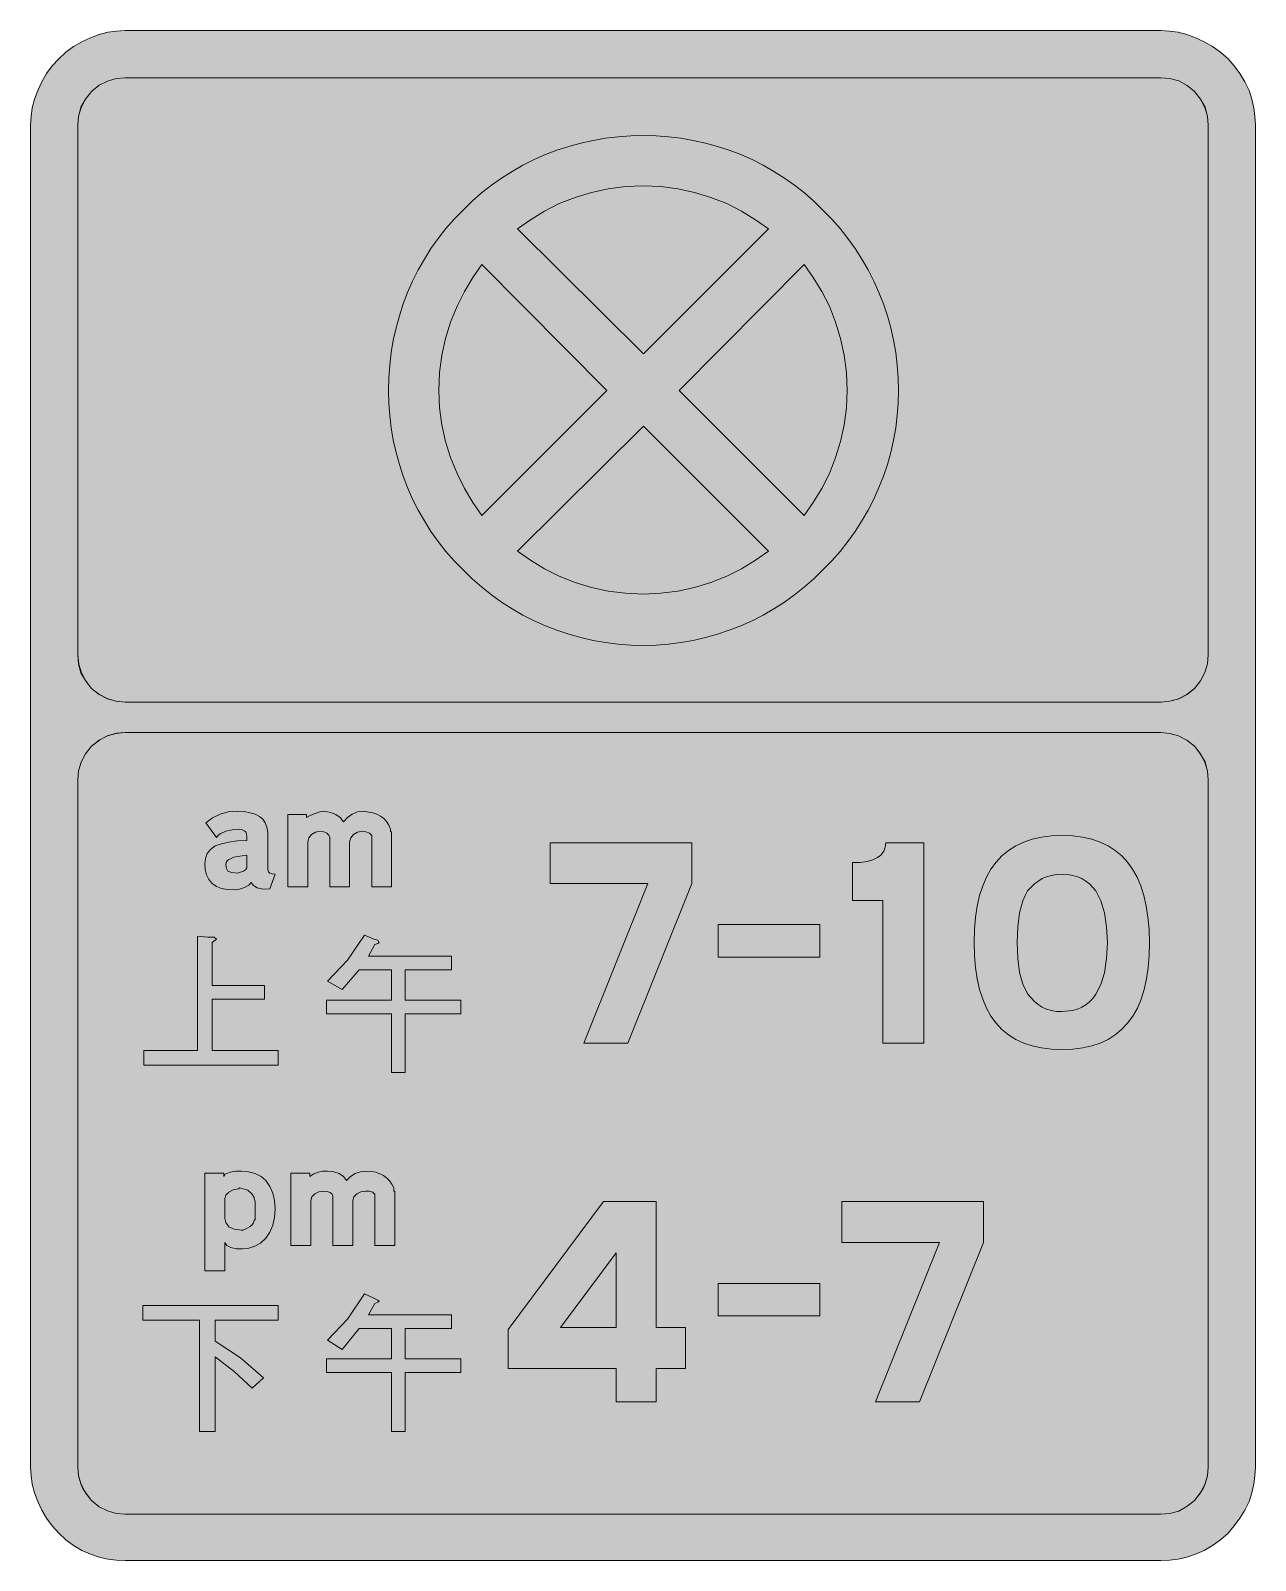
# Model space of a CAD drawing. Header units: metres. Extents: x 180 to 390, y 5 to 267.
import ezdxf

# ---------------------------------------------------------------- set-up
doc = ezdxf.new("R2010")
doc.units = ezdxf.units.M
doc.layers.add('FILL_BLACK_000000', color=7, linetype='Continuous', true_color=0x000000)
doc.layers.add('FILL_PINK_E1E1E1', color=7, linetype='Continuous', true_color=0xe1e1e1)

msp = doc.modelspace()

# ---------------------------------------------------------------- hatches: boundary and pattern name
at = {"layer": 'FILL_BLACK_000000', "true_color": 0x000000}
h = msp.add_hatch(color=7, dxfattribs=at)
h.dxf.hatch_style = 1
h.paths.add_polyline_path([(378.13, 266.44), (379.62, 265.86), (381.1, 265.22), (382.54, 264.4), (383.92, 263.4), (385.2, 262.26), (386.24, 261.09), (387.2, 259.76), (388.06, 258.34), (388.8, 256.86), (389.27, 255.38), (389.61, 253.89), (389.81, 252.41), (389.88, 250.92), (389.88, 20.7), (389.81, 19.22), (389.61, 17.73), (389.27, 16.25), (388.8, 14.76), (388.06, 13.31), (387.2, 11.93), (386.24, 10.61), (385.2, 9.36), (383.92, 8.22), (382.54, 7.22), (381.1, 6.4), (379.62, 5.76), (378.13, 5.21), (376.65, 4.88), (375.16, 4.72), (373.68, 4.68), (196.02, 4.68), (194.53, 4.72), (193.05, 4.88), (191.56, 5.21), (190.08, 5.76), (188.6, 6.4), (187.18, 7.22), (185.85, 8.22), (184.68, 9.36), (183.54, 10.61), (182.54, 11.93), (181.72, 13.31), (181.08, 14.76), (180.5, 16.25), (180.11, 17.73), (179.89, 19.22), (179.82, 20.7), (179.82, 250.92), (179.89, 252.41), (180.11, 253.89), (180.5, 255.38), (181.08, 256.86), (181.72, 258.34), (182.54, 259.76), (183.54, 261.09), (184.68, 262.26), (185.85, 263.4), (187.18, 264.4), (188.6, 265.22), (190.08, 265.86), (191.56, 266.44), (193.05, 266.83), (194.53, 267.05), (196.02, 267.12), (373.68, 267.12), (375.16, 267.05), (376.65, 266.83), (378.13, 266.44)])
h.paths.add_polyline_path([(191.61, 145.4), (190.26, 144.36), (189.21, 143.06), (188.48, 141.62), (188.06, 140.11), (187.92, 138.6), (187.92, 20.7), (188.05, 19.26), (188.46, 17.82), (188.79, 17.04), (189.22, 16.31), (190.26, 14.94), (191.56, 13.89), (193, 13.16), (194.51, 12.74), (196.02, 12.6), (373.68, 12.6), (375.21, 12.74), (376.74, 13.14), (378.16, 13.97), (379.44, 14.94), (380.49, 16.25), (381.22, 17.69), (381.64, 19.19), (381.78, 20.7), (381.78, 138.6), (381.64, 140.06), (381.24, 141.66), (380.47, 143.01), (379.44, 144.36), (378.13, 145.41), (376.69, 146.14), (375.19, 146.56), (373.68, 146.7), (196.02, 146.7), (194.56, 146.57), (192.96, 146.16), (191.61, 145.4)], flags=16)
h.paths.add_polyline_path([(375.19, 152.06), (376.69, 152.48), (378.13, 153.21), (379.44, 154.26), (380.49, 155.57), (381.22, 157.01), (381.64, 158.51), (381.78, 160.02), (381.78, 250.92), (381.64, 252.43), (381.22, 253.94), (380.49, 255.38), (379.44, 256.68), (378.16, 257.72), (376.74, 258.48), (375.21, 258.89), (373.68, 259.02), (196.02, 259.02), (194.51, 258.88), (193, 258.46), (191.56, 257.73), (190.26, 256.68), (189.22, 255.33), (188.46, 253.98), (188.05, 252.38), (187.92, 250.92), (187.92, 160.02), (188.08, 158.44), (188.55, 156.94), (189.29, 155.54), (190.26, 154.26), (191.54, 153.29), (192.94, 152.55), (194.44, 152.08), (196.02, 151.92), (373.68, 151.92), (375.19, 152.06)], flags=16)
h = msp.add_hatch(color=7, dxfattribs=at)
h.dxf.hatch_style = 1
h.paths.add_polyline_path([(328.63, 203.22), (328.46, 201.08), (328.19, 198.96), (327.82, 196.85), (327.34, 194.77), (326.76, 192.71), (326.08, 190.69), (325.3, 188.71), (324.43, 186.76), (323.46, 184.86), (322.39, 183.01), (321.24, 181.21), (319.99, 179.46), (318.65, 177.78), (317.23, 176.15), (315.72, 174.6), (314.17, 173.09), (312.54, 171.67), (310.86, 170.33), (309.11, 169.08), (307.31, 167.93), (305.46, 166.86), (303.56, 165.89), (301.61, 165.02), (299.63, 164.24), (297.61, 163.56), (295.55, 162.98), (293.47, 162.5), (291.36, 162.13), (289.24, 161.86), (287.1, 161.69), (284.94, 161.64), (282.75, 161.69), (280.58, 161.86), (278.43, 162.13), (276.31, 162.5), (274.21, 162.98), (272.14, 163.56), (270.1, 164.24), (268.11, 165.02), (266.16, 165.89), (264.25, 166.86), (262.39, 167.93), (260.59, 169.08), (258.84, 170.33), (257.16, 171.67), (255.53, 173.09), (253.98, 174.6), (252.47, 176.15), (251.05, 177.78), (249.73, 179.46), (248.49, 181.21), (247.35, 183.01), (246.3, 184.86), (245.34, 186.76), (244.48, 188.71), (243.72, 190.69), (243.06, 192.71), (242.5, 194.77), (242.03, 196.85), (241.67, 198.96), (241.41, 201.08), (241.25, 203.22), (241.2, 205.38), (241.25, 207.57), (241.41, 209.74), (241.67, 211.89), (242.03, 214.01), (242.5, 216.11), (243.06, 218.18), (243.72, 220.22), (244.48, 222.21), (245.34, 224.16), (246.3, 226.07), (247.35, 227.93), (248.49, 229.73), (249.73, 231.48), (251.05, 233.16), (252.47, 234.79), (253.98, 236.34), (255.53, 237.85), (257.16, 239.27), (258.84, 240.59), (260.59, 241.83), (262.39, 242.97), (264.25, 244.02), (266.16, 244.98), (268.11, 245.84), (270.1, 246.6), (272.14, 247.26), (274.21, 247.82), (276.31, 248.29), (278.43, 248.65), (280.58, 248.91), (282.75, 249.07), (284.94, 249.12), (287.1, 249.07), (289.24, 248.91), (291.36, 248.65), (293.47, 248.29), (295.55, 247.82), (297.61, 247.26), (299.63, 246.6), (301.61, 245.84), (303.56, 244.98), (305.46, 244.02), (307.31, 242.97), (309.11, 241.83), (310.86, 240.59), (312.54, 239.27), (314.17, 237.85), (315.72, 236.34), (317.23, 234.79), (318.65, 233.16), (319.99, 231.48), (321.24, 229.73), (322.39, 227.93), (323.46, 226.07), (324.43, 224.16), (325.3, 222.21), (326.08, 220.22), (326.76, 218.18), (327.34, 216.11), (327.82, 214.01), (328.19, 211.89), (328.46, 209.74), (328.63, 207.57), (328.68, 205.38), (328.63, 203.22)])
h = msp.add_hatch(color=7, dxfattribs=at)
h.dxf.hatch_style = 1
h.paths.add_polyline_path([(219.64, 119.84), (218.7, 120.06), (218.02, 120.44), (217.62, 120.96), (217.25, 120.54), (216.52, 120.13), (215.62, 119.82), (214.74, 119.7), (213.59, 119.77), (212.58, 119.97), (211.7, 120.31), (210.96, 120.78), (210.38, 121.49), (209.99, 122.29), (209.77, 123.18), (209.7, 124.2), (209.8, 125.11), (210.13, 125.93), (210.69, 126.66), (211.5, 127.26), (212.55, 127.63), (213.79, 127.91), (215.25, 128.1), (216.9, 128.16), (216.9, 128.7), (216.85, 129.38), (216.75, 129.61), (216.54, 129.78), (216.13, 130.03), (215.46, 130.14), (214.38, 130.03), (213.3, 129.78), (212.42, 129.38), (212.01, 129.07), (211.68, 128.7), (209.88, 131.22), (211.03, 132.06), (212.31, 132.68), (213.73, 133.07), (215.28, 133.2), (216.43, 133.14), (217.44, 132.95), (218.32, 132.67), (219.06, 132.3), (219.64, 131.83), (220.05, 131.22), (220.33, 130.48), (220.5, 129.6), (220.5, 123.12), (220.6, 122.78), (220.86, 122.56), (221.26, 122.44), (221.76, 122.4), (220.86, 119.88), (219.64, 119.84)])
h.paths.add_polyline_path([(213.66, 122.94), (214.33, 122.69), (215.28, 122.58), (216.36, 122.9), (216.7, 123.14), (216.9, 123.48), (216.9, 125.64), (215.28, 125.44), (214.67, 125.31), (214.2, 125.1), (213.83, 124.93), (213.55, 124.7), (213.36, 124.39), (213.3, 124.02), (213.41, 123.35), (213.66, 122.94)], flags=16)
h = msp.add_hatch(color=7, dxfattribs=at)
h.dxf.hatch_style = 1
h.paths.add_polyline_path([(235.91, 129.63), (235.21, 129.22), (234.73, 128.64), (234.54, 127.98), (234.54, 120.24), (231.12, 120.24), (231.12, 128.7), (230.99, 129.1), (230.65, 129.44), (230.13, 129.69), (229.5, 129.78), (228.71, 129.63), (228.01, 129.22), (227.53, 128.64), (227.34, 127.98), (227.34, 120.24), (223.92, 120.24), (223.92, 132.66), (227.16, 132.66), (227.16, 132.12), (227.88, 132.55), (228.6, 132.84), (229.41, 133.09), (230.22, 133.2), (231.26, 132.99), (232.18, 132.64), (232.93, 132.11), (233.46, 131.4), (234.17, 132.14), (234.97, 132.71), (235.86, 133.07), (236.88, 133.2), (238.5, 132.92), (239.2, 132.67), (239.83, 132.35), (240.38, 131.93), (240.85, 131.43), (241.25, 130.83), (241.56, 130.14), (241.56, 129.78), (241.74, 129.6), (241.74, 129.24), (241.74, 120.24), (238.32, 120.24), (238.32, 128.7), (238.32, 129.06), (237.96, 129.42), (237.33, 129.67), (236.7, 129.78), (235.91, 129.63)])
h = msp.add_hatch(color=7, dxfattribs=at)
h.dxf.hatch_style = 1
h.paths.add_polyline_path([(371.49, 106.38), (371.22, 104.43), (370.82, 102.62), (370.3, 100.96), (369.65, 99.44), (368.86, 98.06), (367.92, 96.84), (366.92, 95.77), (365.82, 94.85), (364.61, 94.07), (363.28, 93.44), (361.84, 92.96), (360.28, 92.61), (358.58, 92.41), (356.76, 92.34), (354.93, 92.41), (353.22, 92.61), (351.62, 92.96), (350.14, 93.44), (348.79, 94.07), (347.55, 94.85), (346.42, 95.77), (345.42, 96.84), (344.53, 98.06), (343.77, 99.44), (343.12, 100.96), (342.58, 102.62), (342.17, 104.43), (341.88, 106.38), (341.7, 108.47), (341.64, 110.7), (341.7, 112.92), (341.88, 115), (342.17, 116.94), (342.58, 118.73), (343.12, 120.38), (343.77, 121.89), (344.53, 123.25), (345.42, 124.47), (346.42, 125.55), (347.55, 126.48), (348.79, 127.27), (350.14, 127.91), (351.62, 128.41), (353.22, 128.77), (354.93, 128.99), (356.76, 129.06), (358.56, 128.99), (360.24, 128.77), (361.81, 128.41), (363.27, 127.91), (364.61, 127.27), (365.84, 126.48), (366.95, 125.55), (367.94, 124.47), (368.82, 123.25), (369.58, 121.89), (370.23, 120.38), (370.76, 118.73), (371.17, 116.94), (371.46, 115), (371.64, 112.92), (371.7, 110.7), (371.65, 108.47), (371.49, 106.38)])
h.paths.add_polyline_path([(363.98, 115.79), (363.36, 117.84), (362.52, 119.52), (361.44, 120.73), (360.81, 121.22), (360.11, 121.64), (359.36, 121.96), (358.55, 122.2), (357.68, 122.35), (356.76, 122.4), (355.79, 122.35), (354.9, 122.2), (354.07, 121.96), (353.32, 121.64), (351.98, 120.73), (350.82, 119.52), (350.38, 118.73), (350.01, 117.84), (349.45, 115.79), (349.12, 113.39), (349.02, 110.7), (349.12, 107.93), (349.45, 105.55), (350.01, 103.54), (350.82, 101.88), (351.98, 100.57), (352.62, 100.04), (353.32, 99.61), (354.07, 99.27), (354.9, 99.02), (355.79, 98.87), (356.76, 98.82), (358.54, 99.01), (359.35, 99.24), (360.1, 99.56), (360.79, 99.98), (361.42, 100.49), (362, 101.09), (362.52, 101.79), (363.38, 103.46), (364, 105.5), (364.37, 107.92), (364.5, 110.7), (364.37, 113.39), (363.98, 115.79)], flags=16)
h = msp.add_hatch(color=7, dxfattribs=at)
h.dxf.hatch_style = 1
h.paths.add_polyline_path([(285.66, 120.78), (268.92, 120.78), (268.92, 127.8), (293.22, 127.8), (293.22, 120.78), (282.24, 93.42), (274.68, 93.42), (285.66, 120.78)])
h = msp.add_hatch(color=7, dxfattribs=at)
h.dxf.hatch_style = 1
h.paths.add_polyline_path([(333, 93.42), (325.98, 93.42), (325.98, 117.9), (320.76, 117.9), (320.76, 124.38), (322.09, 124.4), (323.28, 124.56), (324.25, 124.85), (325.08, 125.28), (325.62, 125.69), (326.16, 126.36), (326.41, 127.01), (326.52, 127.8), (333, 127.8), (333, 93.42)])
h = msp.add_hatch(color=7, dxfattribs=at)
h.dxf.hatch_style = 1
h.paths.add_polyline_path([(315.18, 113.76), (315.18, 108.18), (297.72, 108.18), (297.72, 113.76), (315.18, 113.76)])
h = msp.add_hatch(color=7, dxfattribs=at)
h.dxf.hatch_style = 1
h.paths.add_polyline_path([(211.32, 111.6), (211.68, 111.24), (211.5, 111.06), (210.96, 110.7), (210.96, 103.32), (219.96, 103.32), (219.96, 100.98), (210.96, 100.98), (210.96, 92.16), (222.3, 92.16), (222.3, 89.64), (199.26, 89.64), (199.26, 92.16), (208.44, 92.16), (208.44, 111.78), (210.24, 111.6), (211.32, 111.6)])
h = msp.add_hatch(color=7, dxfattribs=at)
h.dxf.hatch_style = 1
h.paths.add_polyline_path([(234.18, 107.64), (237.06, 111.96), (238.68, 111.24), (239.4, 111.06), (239.58, 110.7), (239.4, 110.52), (238.86, 110.34), (237.78, 108.36), (252, 108.36), (252, 106.02), (244.08, 106.02), (244.08, 100.8), (253.62, 100.8), (253.62, 98.46), (244.08, 98.46), (244.08, 88.38), (241.74, 88.38), (241.74, 98.46), (230.58, 98.46), (230.58, 100.8), (241.74, 100.8), (241.74, 106.02), (236.16, 106.02), (233.28, 102.6), (230.76, 104.04), (234.18, 107.64)])
h = msp.add_hatch(color=7, dxfattribs=at)
h.dxf.hatch_style = 1
h.paths.add_polyline_path([(221.35, 62.19), (220.85, 60.98), (220.14, 59.94), (219.27, 59.13), (218.29, 58.57), (217.25, 58.24), (216.18, 58.14), (215.12, 58.13), (214.18, 58.34), (213.47, 58.72), (213.12, 59.22), (213.12, 54.36), (209.7, 54.36), (209.7, 71.1), (212.94, 71.1), (212.94, 70.56), (213.21, 70.92), (214.02, 71.28), (215.01, 71.44), (216, 71.46), (217.2, 71.36), (218.34, 71.06), (219.34, 70.55), (220.14, 69.84), (220.85, 68.83), (221.35, 67.68), (221.66, 66.4), (221.76, 64.98), (221.66, 63.53), (221.35, 62.19)])
h.paths.add_polyline_path([(216.29, 61.36), (217.08, 61.74), (217.48, 61.94), (217.82, 62.24), (218.07, 62.6), (218.16, 63), (218.34, 63.18), (218.34, 66.24), (218.16, 66.78), (218.16, 66.96), (217.75, 67.59), (217.08, 68.22), (215.64, 68.58), (215.46, 68.4), (214.56, 68.25), (213.82, 67.86), (213.31, 67.34), (213.12, 66.78), (213.12, 63.36), (213.3, 62.64), (213.84, 61.92), (214.74, 61.52), (215.64, 61.38), (215.94, 61.31), (216.29, 61.36)], flags=16)
h = msp.add_hatch(color=7, dxfattribs=at)
h.dxf.hatch_style = 1
h.paths.add_polyline_path([(235.75, 67.57), (235.27, 67.05), (235.08, 66.42), (235.08, 58.68), (231.66, 58.68), (231.66, 67.14), (231.53, 67.51), (231.19, 67.79), (230.67, 67.98), (230.04, 68.04), (229.25, 67.91), (228.55, 67.57), (228.07, 67.05), (227.88, 66.42), (227.88, 58.68), (224.46, 58.68), (224.46, 71.1), (227.7, 71.1), (227.7, 70.56), (228.42, 70.99), (229.14, 71.28), (229.95, 71.44), (230.76, 71.46), (231.8, 71.36), (232.72, 71.05), (233.47, 70.55), (234, 69.84), (234.71, 70.55), (235.51, 71.05), (236.4, 71.36), (237.42, 71.46), (238.26, 71.41), (239.04, 71.26), (239.74, 71.02), (240.37, 70.69), (240.92, 70.28), (241.39, 69.79), (241.79, 69.22), (242.1, 68.58), (242.1, 68.22), (242.1, 68.11), (242.1, 68.04), (242.21, 68.04), (242.28, 68.04), (242.28, 67.68), (242.28, 58.68), (238.86, 58.68), (238.86, 67.14), (238.86, 67.5), (238.61, 67.68), (238.5, 67.86), (237.87, 68.02), (237.24, 68.04), (236.45, 67.91), (235.75, 67.57)])
h = msp.add_hatch(color=7, dxfattribs=at)
h.dxf.hatch_style = 1
h.paths.add_polyline_path([(292.14, 37.62), (287.1, 37.62), (287.1, 31.86), (280.26, 31.86), (280.26, 37.62), (261.72, 37.62), (261.72, 44.28), (278.1, 66.24), (287.1, 66.24), (287.1, 44.64), (292.14, 44.64), (292.14, 37.62)])
h.paths.add_polyline_path([(280.26, 44.64), (280.26, 57.42), (270.72, 44.64), (280.26, 44.64)], flags=16)
h = msp.add_hatch(color=7, dxfattribs=at)
h.dxf.hatch_style = 1
h.paths.add_polyline_path([(335.7, 59.22), (318.96, 59.22), (318.96, 66.24), (343.26, 66.24), (343.26, 59.22), (332.28, 31.86), (324.72, 31.86), (335.7, 59.22)])
h = msp.add_hatch(color=7, dxfattribs=at)
h.dxf.hatch_style = 1
h.paths.add_polyline_path([(234.18, 46.08), (237.06, 50.4), (238.68, 49.68), (239.4, 49.32), (239.58, 49.14), (239.4, 48.96), (238.86, 48.78), (237.78, 46.8), (252, 46.8), (252, 44.46), (244.08, 44.46), (244.08, 39.24), (253.62, 39.24), (253.62, 36.9), (244.08, 36.9), (244.08, 26.82), (241.74, 26.82), (241.74, 36.9), (230.58, 36.9), (230.58, 39.24), (241.74, 39.24), (241.74, 44.46), (236.16, 44.46), (233.28, 40.86), (230.76, 42.48), (234.18, 46.08)])
h = msp.add_hatch(color=7, dxfattribs=at)
h.dxf.hatch_style = 1
h.paths.add_polyline_path([(315.18, 52.2), (315.18, 46.62), (297.72, 46.62), (297.72, 52.2), (315.18, 52.2)])
h = msp.add_hatch(color=7, dxfattribs=at)
h.dxf.hatch_style = 1
h.paths.add_polyline_path([(222.3, 48.42), (222.3, 45.9), (211.5, 45.9), (211.5, 42.3), (215.82, 39.42), (219.78, 36), (217.8, 34.2), (214.74, 37.08), (211.5, 39.6), (211.5, 26.82), (208.8, 26.82), (208.8, 45.9), (199.08, 45.9), (199.08, 48.42), (222.3, 48.42)])
at = {"layer": 'FILL_PINK_E1E1E1', "true_color": 0xe1e1e1}
h = msp.add_hatch(color=7, dxfattribs=at)
h.dxf.hatch_style = 1
h.paths.add_polyline_path([(373.68, 259.02), (375.21, 258.89), (376.74, 258.48), (378.16, 257.72), (379.44, 256.68), (380.48, 255.33), (381.24, 253.98), (381.64, 252.38), (381.78, 250.92), (381.78, 160.02), (381.64, 158.51), (381.22, 157.01), (380.49, 155.57), (379.44, 154.26), (378.16, 153.23), (376.74, 152.46), (375.21, 152.06), (373.68, 151.92), (196.02, 151.92), (194.51, 152.06), (193, 152.48), (191.57, 153.21), (190.26, 154.26), (189.23, 155.61), (188.46, 156.96), (188.06, 158.49), (187.92, 160.02), (187.92, 250.92), (188.06, 252.43), (188.48, 253.94), (189.21, 255.38), (190.26, 256.68), (191.57, 257.73), (193, 258.46), (194.51, 258.88), (196.02, 259.02), (373.68, 259.02)])
h = msp.add_hatch(color=7, dxfattribs=at)
h.dxf.hatch_style = 1
h.paths.add_polyline_path([(265.57, 234.68), (267.95, 236.14), (270.5, 237.43), (273.24, 238.5), (276, 239.34), (278.89, 239.96), (281.87, 240.35), (284.94, 240.48), (287.9, 240.35), (290.84, 239.96), (293.7, 239.34), (296.46, 238.5), (299.2, 237.43), (301.75, 236.14), (304.13, 234.68), (306.36, 233.1), (284.94, 211.68), (263.34, 233.1), (265.57, 234.68)])
h = msp.add_hatch(color=7, dxfattribs=at)
h.dxf.hatch_style = 1
h.paths.add_polyline_path([(278.64, 205.38), (257.22, 183.96), (255.67, 186.19), (254.25, 188.57), (252.97, 191.12), (251.82, 193.86), (250.98, 196.62), (250.36, 199.49), (249.97, 202.42), (249.84, 205.38), (249.97, 208.45), (250.36, 211.43), (250.98, 214.32), (251.82, 217.08), (252.97, 219.82), (254.25, 222.37), (255.67, 224.75), (257.22, 226.98), (278.64, 205.38)])
h = msp.add_hatch(color=7, dxfattribs=at)
h.dxf.hatch_style = 1
h.paths.add_polyline_path([(291.06, 205.38), (312.48, 226.98), (314.06, 224.75), (315.52, 222.37), (316.81, 219.82), (317.88, 217.08), (318.72, 214.32), (319.34, 211.43), (319.73, 208.45), (319.86, 205.38), (319.73, 202.42), (319.34, 199.49), (318.72, 196.62), (317.88, 193.86), (316.81, 191.12), (315.52, 188.57), (314.06, 186.19), (312.48, 183.96), (291.06, 205.38)])
h = msp.add_hatch(color=7, dxfattribs=at)
h.dxf.hatch_style = 1
h.paths.add_polyline_path([(284.94, 199.26), (306.36, 177.84), (304.13, 176.26), (301.75, 174.8), (299.2, 173.51), (296.46, 172.44), (293.7, 171.6), (290.84, 170.98), (287.9, 170.59), (284.94, 170.46), (281.87, 170.59), (278.89, 170.98), (276, 171.6), (273.24, 172.44), (270.5, 173.51), (267.95, 174.8), (265.57, 176.26), (263.34, 177.84), (284.94, 199.26)])
h = msp.add_hatch(color=7, dxfattribs=at)
h.dxf.hatch_style = 1
h.paths.add_polyline_path([(373.68, 146.7), (375.19, 146.56), (376.7, 146.14), (378.14, 145.41), (379.44, 144.36), (380.49, 143.06), (381.22, 141.62), (381.64, 140.11), (381.78, 138.6), (381.78, 20.7), (381.64, 19.26), (381.24, 17.82), (380.91, 17.04), (380.48, 16.31), (379.44, 14.94), (378.16, 13.97), (376.74, 13.14), (375.21, 12.74), (373.68, 12.6), (196.02, 12.6), (194.51, 12.74), (193, 13.16), (191.57, 13.89), (190.26, 14.94), (189.21, 16.25), (188.48, 17.69), (188.06, 19.19), (187.92, 20.7), (187.92, 138.6), (188.06, 140.11), (188.48, 141.62), (189.21, 143.06), (190.26, 144.36), (191.57, 145.41), (193, 146.14), (194.51, 146.56), (196.02, 146.7), (373.68, 146.7)])

# ---------------------------------------------------------------- linework, layer by layer
at = {"layer": 'FILL_BLACK_000000', "lineweight": 0, "true_color": 0x000000}
for points in [[(378.13, 266.44), (379.62, 265.86), (381.1, 265.22), (382.54, 264.4), (383.92, 263.4), (385.2, 262.26), (386.24, 261.09), (387.2, 259.76), (388.06, 258.34), (388.8, 256.86), (389.27, 255.38), (389.61, 253.89), (389.81, 252.41), (389.88, 250.92), (389.88, 20.7), (389.81, 19.22), (389.61, 17.73), (389.27, 16.25), (388.8, 14.76), (388.06, 13.31), (387.2, 11.93), (386.24, 10.61), (385.2, 9.36), (383.92, 8.22), (382.54, 7.22), (381.1, 6.4), (379.62, 5.76), (378.13, 5.21), (376.65, 4.88), (375.16, 4.72), (373.68, 4.68), (196.02, 4.68), (194.53, 4.72), (193.05, 4.88), (191.56, 5.21), (190.08, 5.76), (188.6, 6.4), (187.18, 7.22), (185.85, 8.22), (184.68, 9.36), (183.54, 10.61), (182.54, 11.93), (181.72, 13.31), (181.08, 14.76), (180.5, 16.25), (180.11, 17.73), (179.89, 19.22), (179.82, 20.7), (179.82, 250.92), (179.89, 252.41), (180.11, 253.89), (180.5, 255.38), (181.08, 256.86), (181.72, 258.34), (182.54, 259.76), (183.54, 261.09), (184.68, 262.26), (185.85, 263.4), (187.18, 264.4), (188.6, 265.22), (190.08, 265.86), (191.56, 266.44), (193.05, 266.83), (194.53, 267.05), (196.02, 267.12), (373.68, 267.12), (375.16, 267.05), (376.65, 266.83)], [(375.19, 152.06), (376.69, 152.48), (378.13, 153.21), (379.44, 154.26), (380.49, 155.57), (381.22, 157.01), (381.64, 158.51), (381.78, 160.02), (381.78, 250.92), (381.64, 252.43), (381.22, 253.94), (380.49, 255.38), (379.44, 256.68), (378.16, 257.72), (376.74, 258.48), (375.21, 258.89), (373.68, 259.02), (196.02, 259.02), (194.51, 258.88), (193, 258.46), (191.56, 257.73), (190.26, 256.68), (189.22, 255.33), (188.46, 253.98), (188.05, 252.38), (187.92, 250.92), (187.92, 160.02), (188.08, 158.44), (188.55, 156.94), (189.29, 155.54), (190.26, 154.26), (191.54, 153.29), (192.94, 152.55), (194.44, 152.08), (196.02, 151.92), (373.68, 151.92)], [(328.63, 203.22), (328.46, 201.08), (328.19, 198.96), (327.82, 196.85), (327.34, 194.77), (326.76, 192.71), (326.08, 190.69), (325.3, 188.71), (324.43, 186.76), (323.46, 184.86), (322.39, 183.01), (321.24, 181.21), (319.99, 179.46), (318.65, 177.78), (317.23, 176.15), (315.72, 174.6), (314.17, 173.09), (312.54, 171.67), (310.86, 170.33), (309.11, 169.08), (307.31, 167.93), (305.46, 166.86), (303.56, 165.89), (301.61, 165.02), (299.63, 164.24), (297.61, 163.56), (295.55, 162.98), (293.47, 162.5), (291.36, 162.13), (289.24, 161.86), (287.1, 161.69), (284.94, 161.64), (282.75, 161.69), (280.58, 161.86), (278.43, 162.13), (276.31, 162.5), (274.21, 162.98), (272.14, 163.56), (270.1, 164.24), (268.11, 165.02), (266.16, 165.89), (264.25, 166.86), (262.39, 167.93), (260.59, 169.08), (258.84, 170.33), (257.16, 171.67), (255.53, 173.09), (253.98, 174.6), (252.47, 176.15), (251.05, 177.78), (249.73, 179.46), (248.49, 181.21), (247.35, 183.01), (246.3, 184.86), (245.34, 186.76), (244.48, 188.71), (243.72, 190.69), (243.06, 192.71), (242.5, 194.77), (242.03, 196.85), (241.67, 198.96), (241.41, 201.08), (241.25, 203.22), (241.2, 205.38), (241.25, 207.57), (241.41, 209.74), (241.67, 211.89), (242.03, 214.01), (242.5, 216.11), (243.06, 218.18), (243.72, 220.22), (244.48, 222.21), (245.34, 224.16), (246.3, 226.07), (247.35, 227.93), (248.49, 229.73), (249.73, 231.48), (251.05, 233.16), (252.47, 234.79), (253.98, 236.34), (255.53, 237.85), (257.16, 239.27), (258.84, 240.59), (260.59, 241.83), (262.39, 242.97), (264.25, 244.02), (266.16, 244.98), (268.11, 245.84), (270.1, 246.6), (272.14, 247.26), (274.21, 247.82), (276.31, 248.29), (278.43, 248.65), (280.58, 248.91), (282.75, 249.07), (284.94, 249.12), (287.1, 249.07), (289.24, 248.91), (291.36, 248.65), (293.47, 248.29), (295.55, 247.82), (297.61, 247.26), (299.63, 246.6), (301.61, 245.84), (303.56, 244.98), (305.46, 244.02), (307.31, 242.97), (309.11, 241.83), (310.86, 240.59), (312.54, 239.27), (314.17, 237.85), (315.72, 236.34), (317.23, 234.79), (318.65, 233.16), (319.99, 231.48), (321.24, 229.73), (322.39, 227.93), (323.46, 226.07), (324.43, 224.16), (325.3, 222.21), (326.08, 220.22), (326.76, 218.18), (327.34, 216.11), (327.82, 214.01), (328.19, 211.89), (328.46, 209.74), (328.63, 207.57), (328.68, 205.38)], [(191.61, 145.4), (190.26, 144.36), (189.21, 143.06), (188.48, 141.62), (188.06, 140.11), (187.92, 138.6), (187.92, 20.7), (188.05, 19.26), (188.46, 17.82), (188.79, 17.04), (189.22, 16.31), (190.26, 14.94), (191.56, 13.89), (193, 13.16), (194.51, 12.74), (196.02, 12.6), (373.68, 12.6), (375.21, 12.74), (376.74, 13.14), (378.16, 13.97), (379.44, 14.94), (380.49, 16.25), (381.22, 17.69), (381.64, 19.19), (381.78, 20.7), (381.78, 138.6), (381.64, 140.06), (381.24, 141.66), (380.47, 143.01), (379.44, 144.36), (378.13, 145.41), (376.69, 146.14), (375.19, 146.56), (373.68, 146.7), (196.02, 146.7), (194.56, 146.57), (192.96, 146.16)], [(219.64, 119.84), (218.7, 120.06), (218.02, 120.44), (217.62, 120.96), (217.25, 120.54), (216.52, 120.13), (215.62, 119.82), (214.74, 119.7), (213.59, 119.77), (212.58, 119.97), (211.7, 120.31), (210.96, 120.78), (210.38, 121.49), (209.99, 122.29), (209.77, 123.18), (209.7, 124.2), (209.8, 125.11), (210.13, 125.93), (210.69, 126.66), (211.5, 127.26), (212.55, 127.63), (213.79, 127.91), (215.25, 128.1), (216.9, 128.16), (216.9, 128.7), (216.85, 129.38), (216.75, 129.61), (216.54, 129.78), (216.13, 130.03), (215.46, 130.14), (214.38, 130.03), (213.3, 129.78), (212.42, 129.38), (212.01, 129.07), (211.68, 128.7), (209.88, 131.22), (211.03, 132.06), (212.31, 132.68), (213.73, 133.07), (215.28, 133.2), (216.43, 133.14), (217.44, 132.95), (218.32, 132.67), (219.06, 132.3), (219.64, 131.83), (220.05, 131.22), (220.33, 130.48), (220.5, 129.6), (220.5, 123.12), (220.6, 122.78), (220.86, 122.56), (221.26, 122.44), (221.76, 122.4), (220.86, 119.88)], [(235.91, 129.63), (235.21, 129.22), (234.73, 128.64), (234.54, 127.98), (234.54, 120.24), (231.12, 120.24), (231.12, 128.7), (230.99, 129.1), (230.65, 129.44), (230.13, 129.69), (229.5, 129.78), (228.71, 129.63), (228.01, 129.22), (227.53, 128.64), (227.34, 127.98), (227.34, 120.24), (223.92, 120.24), (223.92, 132.66), (227.16, 132.66), (227.16, 132.12), (227.88, 132.55), (228.6, 132.84), (229.41, 133.09), (230.22, 133.2), (231.26, 132.99), (232.18, 132.64), (232.93, 132.11), (233.46, 131.4), (234.17, 132.14), (234.97, 132.71), (235.86, 133.07), (236.88, 133.2), (238.5, 132.92), (239.2, 132.67), (239.83, 132.35), (240.38, 131.93), (240.85, 131.43), (241.25, 130.83), (241.56, 130.14), (241.56, 129.78), (241.74, 129.6), (241.74, 129.24), (241.74, 120.24), (238.32, 120.24), (238.32, 128.7), (238.32, 129.06), (237.96, 129.42), (237.33, 129.67), (236.7, 129.78)], [(371.49, 106.38), (371.22, 104.43), (370.82, 102.62), (370.3, 100.96), (369.65, 99.44), (368.86, 98.06), (367.92, 96.84), (366.92, 95.77), (365.82, 94.85), (364.61, 94.07), (363.28, 93.44), (361.84, 92.96), (360.28, 92.61), (358.58, 92.41), (356.76, 92.34), (354.93, 92.41), (353.22, 92.61), (351.62, 92.96), (350.14, 93.44), (348.79, 94.07), (347.55, 94.85), (346.42, 95.77), (345.42, 96.84), (344.53, 98.06), (343.77, 99.44), (343.12, 100.96), (342.58, 102.62), (342.17, 104.43), (341.88, 106.38), (341.7, 108.47), (341.64, 110.7), (341.7, 112.92), (341.88, 115), (342.17, 116.94), (342.58, 118.73), (343.12, 120.38), (343.77, 121.89), (344.53, 123.25), (345.42, 124.47), (346.42, 125.55), (347.55, 126.48), (348.79, 127.27), (350.14, 127.91), (351.62, 128.41), (353.22, 128.77), (354.93, 128.99), (356.76, 129.06), (358.56, 128.99), (360.24, 128.77), (361.81, 128.41), (363.27, 127.91), (364.61, 127.27), (365.84, 126.48), (366.95, 125.55), (367.94, 124.47), (368.82, 123.25), (369.58, 121.89), (370.23, 120.38), (370.76, 118.73), (371.17, 116.94), (371.46, 115), (371.64, 112.92), (371.7, 110.7), (371.65, 108.47)], [(285.66, 120.78), (268.92, 120.78), (268.92, 127.8), (293.22, 127.8), (293.22, 120.78), (282.24, 93.42), (274.68, 93.42)], [(333, 93.42), (325.98, 93.42), (325.98, 117.9), (320.76, 117.9), (320.76, 124.38), (322.09, 124.4), (323.28, 124.56), (324.25, 124.85), (325.08, 125.28), (325.62, 125.69), (326.16, 126.36), (326.41, 127.01), (326.52, 127.8), (333, 127.8)], [(213.66, 122.94), (214.33, 122.69), (215.28, 122.58), (216.36, 122.9), (216.7, 123.14), (216.9, 123.48), (216.9, 125.64), (215.28, 125.44), (214.67, 125.31), (214.2, 125.1), (213.83, 124.93), (213.55, 124.7), (213.36, 124.39), (213.3, 124.02), (213.41, 123.35)], [(363.98, 115.79), (363.36, 117.84), (362.52, 119.52), (361.44, 120.73), (360.81, 121.22), (360.11, 121.64), (359.36, 121.96), (358.55, 122.2), (357.68, 122.35), (356.76, 122.4), (355.79, 122.35), (354.9, 122.2), (354.07, 121.96), (353.32, 121.64), (351.98, 120.73), (350.82, 119.52), (350.38, 118.73), (350.01, 117.84), (349.45, 115.79), (349.12, 113.39), (349.02, 110.7), (349.12, 107.93), (349.45, 105.55), (350.01, 103.54), (350.82, 101.88), (351.98, 100.57), (352.62, 100.04), (353.32, 99.61), (354.07, 99.27), (354.9, 99.02), (355.79, 98.87), (356.76, 98.82), (358.54, 99.01), (359.35, 99.24), (360.1, 99.56), (360.79, 99.98), (361.42, 100.49), (362, 101.09), (362.52, 101.79), (363.38, 103.46), (364, 105.5), (364.37, 107.92), (364.5, 110.7), (364.37, 113.39)], [(315.18, 113.76), (315.18, 108.18), (297.72, 108.18), (297.72, 113.76)], [(211.32, 111.6), (211.68, 111.24), (211.5, 111.06), (210.96, 110.7), (210.96, 103.32), (219.96, 103.32), (219.96, 100.98), (210.96, 100.98), (210.96, 92.16), (222.3, 92.16), (222.3, 89.64), (199.26, 89.64), (199.26, 92.16), (208.44, 92.16), (208.44, 111.78), (210.24, 111.6)], [(234.18, 107.64), (237.06, 111.96), (238.68, 111.24), (239.4, 111.06), (239.58, 110.7), (239.4, 110.52), (238.86, 110.34), (237.78, 108.36), (252, 108.36), (252, 106.02), (244.08, 106.02), (244.08, 100.8), (253.62, 100.8), (253.62, 98.46), (244.08, 98.46), (244.08, 88.38), (241.74, 88.38), (241.74, 98.46), (230.58, 98.46), (230.58, 100.8), (241.74, 100.8), (241.74, 106.02), (236.16, 106.02), (233.28, 102.6), (230.76, 104.04)], [(221.35, 62.19), (220.85, 60.98), (220.14, 59.94), (219.27, 59.13), (218.29, 58.57), (217.25, 58.24), (216.18, 58.14), (215.12, 58.13), (214.18, 58.34), (213.47, 58.72), (213.12, 59.22), (213.12, 54.36), (209.7, 54.36), (209.7, 71.1), (212.94, 71.1), (212.94, 70.56), (213.21, 70.92), (214.02, 71.28), (215.01, 71.44), (216, 71.46), (217.2, 71.36), (218.34, 71.06), (219.34, 70.55), (220.14, 69.84), (220.85, 68.83), (221.35, 67.68), (221.66, 66.4), (221.76, 64.98), (221.66, 63.53)], [(235.75, 67.57), (235.27, 67.05), (235.08, 66.42), (235.08, 58.68), (231.66, 58.68), (231.66, 67.14), (231.53, 67.51), (231.19, 67.79), (230.67, 67.98), (230.04, 68.04), (229.25, 67.91), (228.55, 67.57), (228.07, 67.05), (227.88, 66.42), (227.88, 58.68), (224.46, 58.68), (224.46, 71.1), (227.7, 71.1), (227.7, 70.56), (228.42, 70.99), (229.14, 71.28), (229.95, 71.44), (230.76, 71.46), (231.8, 71.36), (232.72, 71.05), (233.47, 70.55), (234, 69.84), (234.71, 70.55), (235.51, 71.05), (236.4, 71.36), (237.42, 71.46), (238.26, 71.41), (239.04, 71.26), (239.74, 71.02), (240.37, 70.69), (240.92, 70.28), (241.39, 69.79), (241.79, 69.22), (242.1, 68.58), (242.1, 68.22), (242.1, 68.11), (242.1, 68.04), (242.21, 68.04), (242.28, 68.04), (242.28, 67.68), (242.28, 58.68), (238.86, 58.68), (238.86, 67.14), (238.86, 67.5), (238.61, 67.68), (238.5, 67.86), (237.87, 68.02), (237.24, 68.04), (236.45, 67.91)], [(216.29, 61.36), (217.08, 61.74), (217.48, 61.94), (217.82, 62.24), (218.07, 62.6), (218.16, 63), (218.34, 63.18), (218.34, 66.24), (218.16, 66.78), (218.16, 66.96), (217.75, 67.59), (217.08, 68.22), (215.64, 68.58), (215.46, 68.4), (214.56, 68.25), (213.82, 67.86), (213.31, 67.34), (213.12, 66.78), (213.12, 63.36), (213.3, 62.64), (213.84, 61.92), (214.74, 61.52), (215.64, 61.38), (215.94, 61.31)], [(292.14, 37.62), (287.1, 37.62), (287.1, 31.86), (280.26, 31.86), (280.26, 37.62), (261.72, 37.62), (261.72, 44.28), (278.1, 66.24), (287.1, 66.24), (287.1, 44.64), (292.14, 44.64)], [(335.7, 59.22), (318.96, 59.22), (318.96, 66.24), (343.26, 66.24), (343.26, 59.22), (332.28, 31.86), (324.72, 31.86)], [(280.26, 44.64), (280.26, 57.42), (270.72, 44.64)], [(234.18, 46.08), (237.06, 50.4), (238.68, 49.68), (239.4, 49.32), (239.58, 49.14), (239.4, 48.96), (238.86, 48.78), (237.78, 46.8), (252, 46.8), (252, 44.46), (244.08, 44.46), (244.08, 39.24), (253.62, 39.24), (253.62, 36.9), (244.08, 36.9), (244.08, 26.82), (241.74, 26.82), (241.74, 36.9), (230.58, 36.9), (230.58, 39.24), (241.74, 39.24), (241.74, 44.46), (236.16, 44.46), (233.28, 40.86), (230.76, 42.48)], [(315.18, 52.2), (315.18, 46.62), (297.72, 46.62), (297.72, 52.2)], [(222.3, 48.42), (222.3, 45.9), (211.5, 45.9), (211.5, 42.3), (215.82, 39.42), (219.78, 36), (217.8, 34.2), (214.74, 37.08), (211.5, 39.6), (211.5, 26.82), (208.8, 26.82), (208.8, 45.9), (199.08, 45.9), (199.08, 48.42)]]:
    msp.add_lwpolyline(points, close=True, dxfattribs=at)
at = {"layer": 'FILL_PINK_E1E1E1', "lineweight": 0, "true_color": 0xe1e1e1}
for points in [[(373.68, 259.02), (375.21, 258.89), (376.74, 258.48), (378.16, 257.72), (379.44, 256.68), (380.48, 255.33), (381.24, 253.98), (381.64, 252.38), (381.78, 250.92), (381.78, 160.02), (381.64, 158.51), (381.22, 157.01), (380.49, 155.57), (379.44, 154.26), (378.16, 153.23), (376.74, 152.46), (375.21, 152.06), (373.68, 151.92), (196.02, 151.92), (194.51, 152.06), (193, 152.48), (191.57, 153.21), (190.26, 154.26), (189.23, 155.61), (188.46, 156.96), (188.06, 158.49), (187.92, 160.02), (187.92, 250.92), (188.06, 252.43), (188.48, 253.94), (189.21, 255.38), (190.26, 256.68), (191.57, 257.73), (193, 258.46), (194.51, 258.88), (196.02, 259.02)], [(265.57, 234.68), (267.95, 236.14), (270.5, 237.43), (273.24, 238.5), (276, 239.34), (278.89, 239.96), (281.87, 240.35), (284.94, 240.48), (287.9, 240.35), (290.84, 239.96), (293.7, 239.34), (296.46, 238.5), (299.2, 237.43), (301.75, 236.14), (304.13, 234.68), (306.36, 233.1), (284.94, 211.68), (263.34, 233.1)], [(278.64, 205.38), (257.22, 183.96), (255.67, 186.19), (254.25, 188.57), (252.97, 191.12), (251.82, 193.86), (250.98, 196.62), (250.36, 199.49), (249.97, 202.42), (249.84, 205.38), (249.97, 208.45), (250.36, 211.43), (250.98, 214.32), (251.82, 217.08), (252.97, 219.82), (254.25, 222.37), (255.67, 224.75), (257.22, 226.98)], [(291.06, 205.38), (312.48, 226.98), (314.06, 224.75), (315.52, 222.37), (316.81, 219.82), (317.88, 217.08), (318.72, 214.32), (319.34, 211.43), (319.73, 208.45), (319.86, 205.38), (319.73, 202.42), (319.34, 199.49), (318.72, 196.62), (317.88, 193.86), (316.81, 191.12), (315.52, 188.57), (314.06, 186.19), (312.48, 183.96)], [(284.94, 199.26), (306.36, 177.84), (304.13, 176.26), (301.75, 174.8), (299.2, 173.51), (296.46, 172.44), (293.7, 171.6), (290.84, 170.98), (287.9, 170.59), (284.94, 170.46), (281.87, 170.59), (278.89, 170.98), (276, 171.6), (273.24, 172.44), (270.5, 173.51), (267.95, 174.8), (265.57, 176.26), (263.34, 177.84)], [(373.68, 146.7), (375.19, 146.56), (376.7, 146.14), (378.14, 145.41), (379.44, 144.36), (380.49, 143.06), (381.22, 141.62), (381.64, 140.11), (381.78, 138.6), (381.78, 20.7), (381.64, 19.26), (381.24, 17.82), (380.91, 17.04), (380.48, 16.31), (379.44, 14.94), (378.16, 13.97), (376.74, 13.14), (375.21, 12.74), (373.68, 12.6), (196.02, 12.6), (194.51, 12.74), (193, 13.16), (191.57, 13.89), (190.26, 14.94), (189.21, 16.25), (188.48, 17.69), (188.06, 19.19), (187.92, 20.7), (187.92, 138.6), (188.06, 140.11), (188.48, 141.62), (189.21, 143.06), (190.26, 144.36), (191.57, 145.41), (193, 146.14), (194.51, 146.56), (196.02, 146.7)]]:
    msp.add_lwpolyline(points, close=True, dxfattribs=at)

doc.saveas('drawing.dxf')
